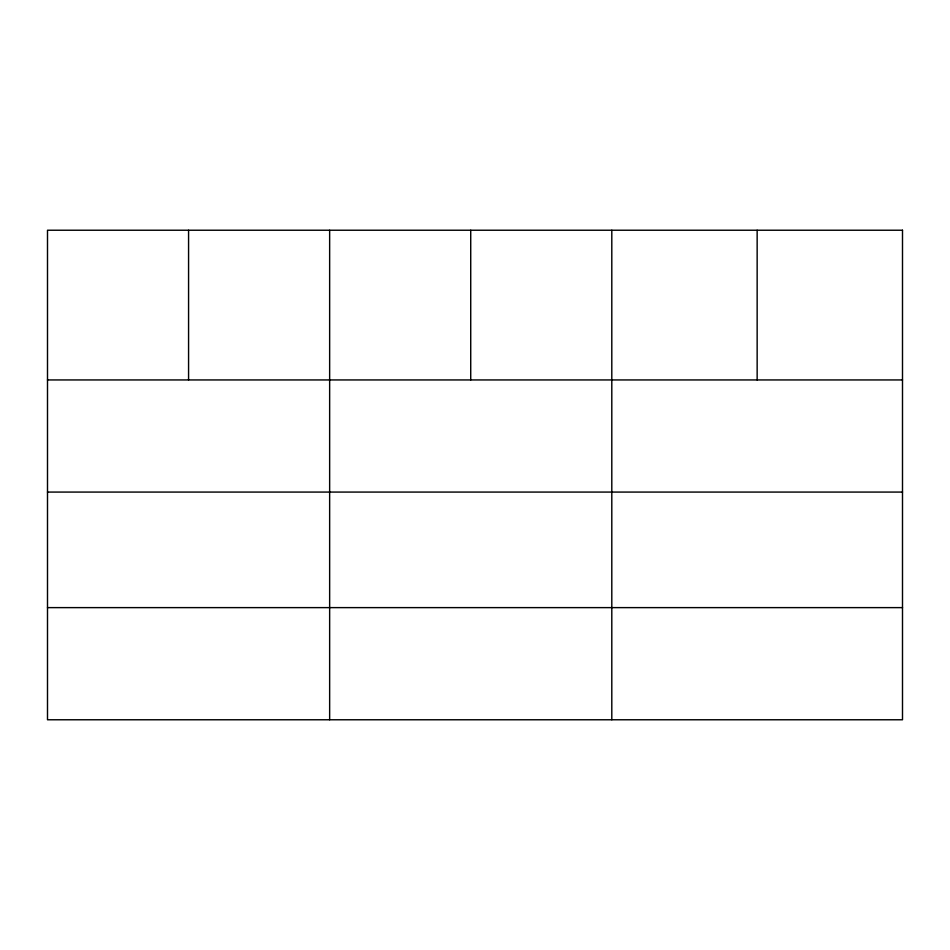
<?xml version="1.0" encoding="UTF-8"?>
<svg xmlns="http://www.w3.org/2000/svg" width="950" height="950" viewBox="0 0 950 950"><rect width="100%" height="100%" fill="white"/><g stroke="black" fill="none" stroke-linecap="round" stroke-linejoin="round"><path stroke-width="1.43" d="M47.5 379.941L902.5 379.941M47.5 492.076L902.5 492.076M47.5 607.62L902.5 607.62M757.15 230.232L757.15 379.941M611.8 230.232L611.8 719.768M470.725 230.232L470.725 379.941M329.65 230.232L329.65 719.768M188.575 230.232L188.575 379.941M902.5 230.232L47.5 230.232L47.5 719.768L902.5 719.768L902.5 230.232"/></g></svg>
